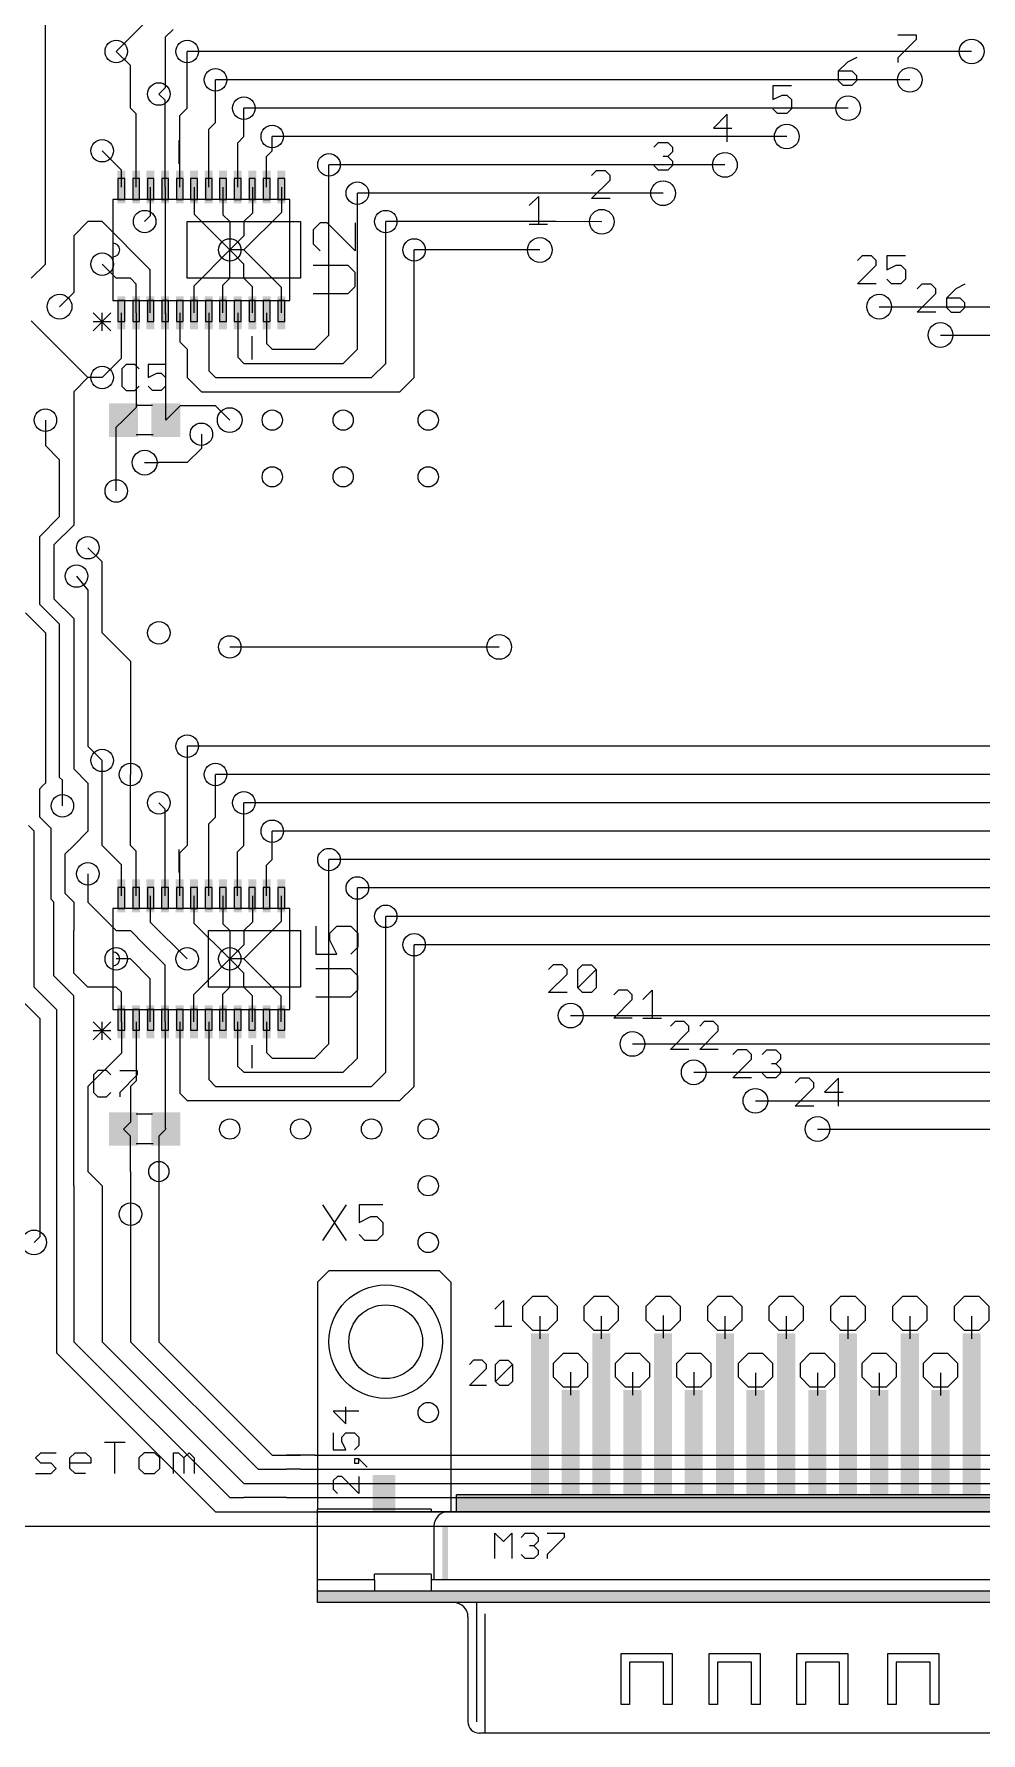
# Model space of a CAD drawing. Extents: x -27 to 163, y -5 to 112.
# Drawn here: x 36.3 to 78.7, y -4.8 to 71.3 of the extents above; entities that cross this region are included whole.
import ezdxf

# ---------------------------------------------------------------- set-up
doc = ezdxf.new("R2010")
doc.units = 0
doc.header["$MEASUREMENT"] = 0
doc.layers.get('0').update_dxf_attribs({"linetype": 'CONTINUOUS'})
for name, color, linetype in [('1', 22, 'CONTINUOUS'), ('17', 82, 'CONTINUOUS'), ('18', 82, 'CONTINUOUS'), ('20', 7, 'CONTINUOUS'), ('21', 7, 'CONTINUOUS'), ('25', 253, 'CONTINUOUS'), ('51', 53, 'CONTINUOUS')]:
    doc.layers.add(name, color=color, linetype=linetype)

# ---------------------------------------------------------------- blocks, each defined once
blk = doc.blocks.new('RECT')
blk.add_solid([(-0.5, -0.5), (0.5, -0.5), (-0.5, 0.5), (0.5, 0.5)])
blk = doc.blocks.new('OCTAGONP')
blk.add_lwpolyline([(-0.5, -0.2071), (-0.5, 0.2071), (-0.2071, 0.5), (0.2071, 0.5), (0.5, 0.2071), (0.5, -0.2071), (0.2071, -0.5), (-0.2071, -0.5)], close=True)
blk = doc.blocks.new('ROUNDP')
blk.add_circle((0, 0), 0.5)
blk = doc.blocks.new('ROUNDV')
blk.add_circle((0, 0), 0.5)

msp = doc.modelspace()

# ---------------------------------------------------------------- linework, layer by layer
at = {"layer": '1'}
for p, q in [((36.83, 60.96), (36.83, 72.39)), ((41.275, 71.755), (40.005, 70.485)), ((42.545, 71.4751), (42.1899, 71.12)), ((42.1899, 71.12), (42.1899, 68.8599)), ((40.64, 69.85), (40.005, 70.485)), ((78.3082, 70.485), (43.18, 70.485)), ((43.18, 67.945), (43.18, 70.485)), ((40.64, 67.945), (40.64, 69.85)), ((42.1899, 68.8599), (41.91, 68.58)), ((42.19, 68.3), (41.91, 68.58)), ((75.5396, 69.215), (44.45, 69.215)), ((44.45, 67.31), (44.45, 69.215)), ((40.8946, 67.6904), (40.64, 67.945)), ((42.19, 64.4144), (42.19, 68.3)), ((42.8504, 67.6154), (43.18, 67.945)), ((72.7773, 67.945), (45.72, 67.945)), ((45.72, 66.675), (45.72, 67.945)), ((40.8946, 64.4144), (40.8946, 67.6904)), ((42.8504, 64.4144), (42.8504, 67.6154)), ((44.1458, 67.0058), (44.45, 67.31)), ((44.1458, 64.4144), (44.1458, 67.0058)), ((45.4412, 66.3962), (45.72, 66.675)), ((45.4412, 64.4144), (45.4412, 66.3962)), ((70.0278, 66.675), (46.99, 66.675)), ((46.99, 66.04), (46.99, 66.675)), ((40.2342, 65.1758), (39.37, 66.04)), ((46.7366, 65.7866), (46.99, 66.04)), ((46.7366, 64.4144), (46.7366, 65.7866)), ((40.2342, 64.4144), (40.2342, 65.1758)), ((67.2592, 65.405), (49.53, 65.405)), ((49.53, 57.785), (49.53, 65.405)), ((41.5296, 64.4144), (41.5296, 63.1196)), ((42.19, 64.4144), (42.19, 63.22)), ((43.4854, 64.4144), (43.4854, 63.1946)), ((44.7808, 64.4144), (44.7808, 63.1692)), ((46.1016, 64.4144), (46.1016, 63.2466)), ((47.397, 64.4144), (47.397, 63.272)), ((64.4906, 64.135), (50.8, 64.135)), ((50.8, 57.15), (50.8, 64.135)), ((42.19, 63.22), (42.19, 59.97)), ((43.4854, 63.1946), (45.085, 61.595)), ((44.7808, 63.1692), (45.085, 62.865)), ((47.397, 63.272), (45.72, 61.595)), ((46.1016, 63.2466), (45.72, 62.865)), ((38.735, 62.865), (38.1, 62.23)), ((39.37, 62.865), (38.735, 62.865)), ((41.5296, 60.7054), (39.37, 62.865)), ((41.5296, 63.1196), (41.275, 62.865)), ((43.18, 62.865), (48.26, 62.865)), ((43.18, 60.325), (43.18, 62.865)), ((45.085, 62.865), (45.085, 61.595)), ((45.72, 62.865), (45.72, 62.23)), ((48.26, 62.865), (48.26, 60.325)), ((59.69, 62.865), (52.07, 62.865)), ((52.07, 56.515), (52.07, 62.865)), ((61.7474, 62.8587), (59.69, 62.865)), ((38.1, 62.23), (38.1, 59.69)), ((45.72, 62.23), (45.085, 61.595)), ((36.195, 60.325), (36.83, 60.96)), ((40.005, 60.325), (39.37, 60.96)), ((43.4854, 59.9954), (45.085, 61.595)), ((45.085, 60.325), (45.085, 61.595)), ((45.72, 60.96), (45.085, 61.595)), ((45.72, 61.595), (45.085, 61.595)), ((47.397, 59.918), (45.72, 61.595)), ((45.72, 60.325), (45.72, 60.96)), ((58.9725, 61.595), (53.34, 61.595)), ((53.34, 55.88), (53.34, 61.595)), ((40.64, 60.325), (40.005, 60.325)), ((40.64, 60.325), (40.8946, 60.0704)), ((41.5296, 58.7756), (41.5296, 60.7054)), ((48.26, 60.325), (43.18, 60.325)), ((44.7808, 60.0208), (45.085, 60.325)), ((46.1016, 59.9434), (45.72, 60.325)), ((38.1, 59.69), (37.465, 59.055)), ((40.8946, 58.7756), (40.8946, 60.0704)), ((42.19, 59.97), (42.19, 58.7756)), ((43.4854, 58.7756), (43.4854, 59.9954)), ((44.7808, 58.7756), (44.7808, 60.0208)), ((46.1016, 58.7756), (46.1016, 59.9434)), ((47.397, 58.7756), (47.397, 59.918)), ((40.2342, 56.7442), (40.2342, 58.7756)), ((40.8946, 58.7756), (40.8946, 54.5446)), ((42.2254, 58.7402), (42.19, 58.7756)), ((42.2254, 53.9754), (42.2254, 58.7402)), ((42.8504, 58.7756), (42.8504, 57.4796)), ((44.1458, 58.7756), (44.1458, 56.1842)), ((45.4412, 58.7756), (45.4412, 56.7938)), ((46.7366, 58.7756), (46.7366, 57.4034)), ((74.168, 59.055), (123.825, 59.055)), ((36.83, 57.785), (36.195, 58.42)), ((37.465, 57.15), (36.83, 57.785)), ((38.735, 55.88), (37.465, 57.15)), ((42.8504, 57.4796), (43.18, 57.15)), ((43.18, 57.15), (43.18, 55.88)), ((46.7366, 57.4034), (46.99, 57.15)), ((46.99, 57.15), (48.895, 57.15)), ((48.895, 57.15), (49.53, 57.785)), ((50.165, 56.515), (50.8, 57.15)), ((76.9112, 57.785), (122.555, 57.785)), ((39.37, 55.88), (40.2342, 56.7442)), ((45.4412, 56.7938), (45.72, 56.515)), ((45.72, 56.515), (50.165, 56.515)), ((51.435, 55.88), (52.07, 56.515)), ((38.1, 55.245), (38.735, 55.88)), ((39.37, 55.88), (38.735, 55.88)), ((43.18, 55.88), (43.815, 55.245)), ((44.1458, 56.1842), (44.45, 55.88)), ((44.45, 55.88), (51.435, 55.88)), ((52.705, 55.245), (53.34, 55.88)), ((38.1, 55.245), (38.1, 51.435)), ((43.815, 55.245), (52.705, 55.245)), ((40.8946, 54.5446), (40.3254, 53.9754)), ((42.86, 54.61), (42.2254, 53.9754)), ((44.45, 54.61), (42.86, 54.61)), ((45.085, 53.975), (44.45, 54.61)), ((36.83, 53.975), (36.83, 52.832)), ((40.005, 53.655), (40.3254, 53.9754)), ((40.005, 51.435), (40.005, 53.655)), ((43.815, 53.34), (43.815, 52.705)), ((37.465, 52.197), (36.83, 52.832)), ((43.815, 52.705), (43.18, 52.07)), ((37.465, 49.657), (37.465, 52.197)), ((41.275, 52.07), (41.91, 52.07)), ((43.18, 52.07), (41.91, 52.07)), ((38.1, 51.435), (38.1, 49.276)), ((40.005, 50.8), (40.005, 51.435)), ((36.576, 48.768), (37.465, 49.657)), ((36.576, 45.72), (36.576, 48.768)), ((38.1, 49.276), (37.211, 48.387)), ((37.211, 48.387), (37.211, 45.974)), ((39.37, 47.625), (38.735, 48.26)), ((39.37, 44.45), (39.37, 47.625)), ((38.227, 46.99), (38.735, 46.355)), ((37.465, 44.831), (36.576, 45.72)), ((37.211, 45.974), (38.1, 45.085)), ((38.735, 46.355), (38.735, 39.37)), ((35.941, 45.339), (36.83, 44.45)), ((38.1, 45.085), (38.1, 38.354)), ((36.83, 44.45), (36.83, 37.719)), ((37.465, 37.973), (37.465, 44.831)), ((39.37, 44.45), (40.64, 43.18)), ((45.085, 43.815), (57.15, 43.815)), ((40.64, 43.18), (40.64, 38.1)), ((38.735, 39.37), (39.37, 38.735)), ((43.18, 39.37), (43.18, 34.925)), ((56.515, 39.37), (43.18, 39.37)), ((100.3745, 39.3636), (56.515, 39.37)), ((38.1, 38.354), (38.735, 37.719)), ((39.37, 34.925), (39.37, 38.735)), ((40.64, 34.925), (40.64, 38.1)), ((97.6249, 38.1), (44.45, 38.1)), ((44.45, 36.195), (44.45, 38.1)), ((36.576, 37.465), (36.703, 37.592)), ((36.576, 36.195), (36.576, 37.465)), ((36.83, 37.719), (36.703, 37.592)), ((37.592, 37.846), (37.465, 37.973)), ((37.592, 36.703), (37.592, 37.846)), ((38.735, 37.719), (38.735, 35.56)), ((42.1889, 36.5511), (41.91, 36.83)), ((42.1889, 32.6647), (42.1889, 36.5511)), ((94.869, 36.83), (45.72, 36.83)), ((45.72, 34.925), (45.72, 36.83)), ((36.322, 35.56), (36.068, 35.814)), ((36.703, 36.068), (36.576, 36.195)), ((36.703, 36.068), (36.957, 35.814)), ((37.084, 35.687), (36.957, 35.814)), ((44.1447, 35.8897), (44.45, 36.195)), ((44.1447, 32.6647), (44.1447, 35.8897)), ((36.322, 34.036), (36.322, 35.56)), ((37.084, 32.512), (37.084, 35.687)), ((38.735, 35.56), (38.1, 34.925)), ((92.1004, 35.56), (46.99, 35.56)), ((46.99, 34.29), (46.99, 35.56)), ((37.719, 34.544), (38.1, 34.925)), ((37.719, 32.766), (37.719, 34.544)), ((40.2331, 34.0619), (39.37, 34.925)), ((40.8935, 34.6715), (40.64, 34.925)), ((40.8935, 32.6647), (40.8935, 34.6715)), ((42.8493, 34.5943), (43.18, 34.925)), ((42.8493, 32.6647), (42.8493, 34.5943)), ((45.4401, 34.6451), (45.72, 34.925)), ((45.4401, 32.6647), (45.4401, 34.6451)), ((46.7355, 34.0355), (46.99, 34.29)), ((89.3318, 34.29), (49.53, 34.29)), ((49.53, 26.035), (49.53, 34.29)), ((36.322, 28.575), (36.322, 34.036)), ((38.735, 33.655), (38.735, 33.02)), ((40.2331, 33.4269), (40.2331, 34.0619)), ((46.7355, 32.6647), (46.7355, 34.0355)), ((38.1, 32.385), (37.719, 32.766)), ((38.735, 33.02), (38.735, 32.385)), ((40.2331, 32.6647), (40.2331, 33.4269)), ((86.5886, 33.02), (50.8, 33.02)), ((50.8, 25.4), (50.8, 33.02)), ((37.211, 32.385), (37.084, 32.512)), ((37.211, 29.083), (37.211, 32.385)), ((38.1, 32.385), (38.1, 31.115)), ((38.735, 32.385), (40.005, 31.115)), ((41.5285, 32.6647), (41.5285, 31.4965)), ((43.4843, 32.6647), (43.4843, 31.4457)), ((44.7797, 32.6647), (44.7797, 31.4203)), ((46.1005, 32.6647), (46.1005, 31.4955)), ((47.3959, 32.6647), (47.3959, 31.5209)), ((41.5285, 31.4965), (43.18, 29.845)), ((43.4843, 31.4457), (45.085, 29.845)), ((44.7797, 31.4203), (45.085, 31.115)), ((47.3959, 31.5209), (45.72, 29.845)), ((46.1005, 31.4955), (45.72, 31.115)), ((83.82, 31.75), (52.07, 31.75)), ((52.07, 24.765), (52.07, 31.75)), ((38.1, 29.21), (38.1, 31.115)), ((40.005, 31.115), (40.64, 31.115)), ((40.64, 31.115), (41.275, 30.48)), ((41.275, 30.48), (41.91, 29.845)), ((44.1325, 31.115), (48.26, 31.115)), ((44.1325, 28.575), (44.1325, 31.115)), ((45.085, 31.115), (45.085, 29.845)), ((45.72, 30.48), (45.085, 29.845)), ((45.72, 31.115), (45.72, 30.48)), ((48.26, 31.115), (48.26, 28.575)), ((81.0514, 30.48), (53.34, 30.48)), ((53.34, 24.13), (53.34, 30.48)), ((40.64, 29.845), (40.005, 29.845)), ((41.5285, 28.9565), (40.64, 29.845)), ((42.1889, 29.5661), (41.91, 29.845)), ((43.4843, 28.2443), (45.085, 29.845)), ((45.085, 28.575), (45.085, 29.845)), ((45.72, 29.21), (45.085, 29.845)), ((45.72, 29.845), (45.085, 29.845)), ((47.3959, 28.1691), (45.72, 29.845)), ((37.592, 28.702), (37.211, 29.083)), ((38.735, 28.575), (38.1, 29.21)), ((41.5285, 27.0259), (41.5285, 28.9565)), ((42.1889, 27.0259), (42.1889, 29.5661)), ((45.72, 28.575), (45.72, 29.21)), ((37.338, 27.559), (36.322, 28.575)), ((38.1, 28.194), (37.592, 28.702)), ((38.1, 22.86), (38.1, 28.194)), ((40.005, 28.575), (38.735, 28.575)), ((40.2331, 28.3469), (40.005, 28.575)), ((40.2331, 27.0259), (40.2331, 28.3469)), ((43.4843, 27.0259), (43.4843, 28.2443)), ((48.26, 28.575), (44.1325, 28.575)), ((44.7797, 28.2697), (45.085, 28.575)), ((44.7797, 27.0259), (44.7797, 28.2697)), ((46.1005, 28.1945), (45.72, 28.575)), ((46.1005, 27.0259), (46.1005, 28.1945)), ((47.3959, 27.0259), (47.3959, 28.1691)), ((35.687, 28.067), (36.576, 27.178)), ((37.338, 12.192), (37.338, 27.559)), ((36.576, 27.178), (36.576, 17.399)), ((40.2331, 27.0259), (40.2331, 25.6281)), ((40.8935, 27.0259), (40.8935, 24.3835)), ((42.1889, 27.0259), (42.1889, 22.2615)), ((42.8493, 27.0259), (42.8493, 23.8257)), ((44.1447, 27.0259), (44.1447, 24.4353)), ((45.4401, 27.0259), (45.4401, 25.0449)), ((46.7355, 27.0259), (46.7355, 25.6545)), ((60.3504, 27.305), (120.015, 27.305)), ((48.895, 25.4), (49.53, 26.035)), ((63.119, 26.035), (117.475, 26.035)), ((40.2331, 25.6281), (38.735, 24.13)), ((46.7355, 25.6545), (46.99, 25.4)), ((46.99, 25.4), (48.895, 25.4)), ((50.165, 24.765), (50.8, 25.4)), ((40.8935, 24.3835), (40.64, 24.13)), ((44.1447, 24.4353), (44.45, 24.13)), ((45.4401, 25.0449), (45.72, 24.765)), ((45.72, 24.765), (50.165, 24.765)), ((51.435, 24.13), (52.07, 24.765)), ((65.8622, 24.765), (116.205, 24.765)), ((38.735, 24.13), (38.735, 20.32)), ((40.64, 24.13), (40.64, 22.5392)), ((42.8493, 23.8257), (43.18, 23.495)), ((44.45, 24.13), (51.435, 24.13)), ((52.705, 23.495), (53.34, 24.13)), ((38.1, 19.685), (38.1, 22.86)), ((43.18, 23.495), (52.705, 23.495)), ((68.6245, 23.4886), (111.125, 23.495)), ((40.64, 22.5392), (40.3256, 22.2248)), ((40.64, 21.9104), (40.3256, 22.2248)), ((42.2256, 22.2248), (41.91, 21.9092)), ((42.1889, 22.2615), (42.2256, 22.2248)), ((71.4057, 22.225), (113.665, 22.225)), ((40.64, 20.32), (40.64, 21.9104)), ((41.91, 21.9092), (41.91, 20.32)), ((38.735, 20.32), (39.37, 19.685)), ((40.64, 20.32), (40.64, 18.415)), ((41.91, 20.32), (41.91, 13.335)), ((38.1, 19.685), (38.1, 12.7)), ((39.37, 19.685), (39.37, 12.7)), ((40.64, 18.415), (40.64, 17.78)), ((40.64, 18.415), (40.64, 17.78)), ((40.64, 17.78), (40.64, 12.7)), ((36.576, 17.399), (36.322, 17.145)), ((41.91, 13.335), (41.91, 12.7)), ((44.45, 5.08), (37.338, 12.192)), ((38.1, 12.7), (45.085, 5.715)), ((39.37, 12.7), (45.72, 6.35)), ((40.64, 12.7), (46.355, 6.985)), ((41.91, 12.7), (46.99, 7.62)), ((46.99, 7.62), (48.26, 7.62)), ((48.26, 7.62), (47.625, 7.62)), ((48.895, 7.62), (48.26, 7.62)), ((48.895, 7.62), (113.665, 7.62)), ((46.355, 6.985), (47.625, 6.985)), ((46.99, 6.985), (47.625, 6.985)), ((48.26, 6.985), (47.625, 6.985)), ((48.26, 6.985), (116.84, 6.985)), ((45.72, 6.35), (46.355, 6.35)), ((46.355, 6.35), (47.625, 6.35)), ((47.625, 6.35), (117.475, 6.35)), ((45.085, 5.715), (45.72, 5.715)), ((47.625, 5.715), (45.72, 5.715)), ((47.625, 5.715), (117.475, 5.715)), ((44.45, 5.08), (45.085, 5.08)), ((45.085, 5.08), (47.625, 5.08)), ((47.625, 5.08), (117.475, 5.08))]:
    msp.add_line(p, q, dxfattribs=at)
at = {"layer": '20'}
msp.add_line((-17.145, 4.445), (152.38, 4.445), dxfattribs=at)
at = {"layer": '21'}
for p, q in [((74.999, 71.2354), (75.8295, 71.2354)), ((75.8295, 71.0278), (74.999, 70.1973)), ((75.8295, 71.2354), (75.8295, 71.0278)), ((72.7473, 70.0118), (72.332, 69.5965)), ((73.1625, 70.2194), (72.7473, 70.0118)), ((74.999, 70.1973), (74.999, 69.9897)), ((72.332, 69.5965), (72.332, 69.1813)), ((72.9549, 69.5965), (72.332, 69.5965)), ((73.1625, 69.3889), (72.9549, 69.5965)), ((73.1625, 69.1813), (73.1625, 69.3889)), ((70.2415, 68.9494), (69.411, 68.9494)), ((69.411, 68.9494), (69.411, 68.3265)), ((69.411, 68.3265), (69.8263, 68.5341)), ((69.8263, 68.5341), (70.0339, 68.5341)), ((70.0339, 68.5341), (70.2415, 68.3265)), ((72.332, 69.1813), (72.5396, 68.9737)), ((72.5396, 68.9737), (72.9549, 68.9737)), ((72.9549, 68.9737), (73.1625, 69.1813)), ((69.6186, 67.7037), (69.411, 67.9113)), ((70.2415, 67.9113), (70.0339, 67.7037)), ((70.2415, 68.3265), (70.2415, 67.9113)), ((67.3669, 67.6794), (66.744, 67.0565)), ((66.744, 67.0565), (67.5745, 67.0565)), ((67.3669, 66.4337), (67.3669, 67.6794)), ((70.0339, 67.7037), (69.6186, 67.7037)), ((42.825, 65.4558), (42.825, 66.4972)), ((64.077, 66.2018), (64.2846, 66.4094)), ((64.2846, 66.4094), (64.6999, 66.4094)), ((64.6999, 66.4094), (64.9075, 66.2018)), ((64.6999, 65.7865), (64.4923, 65.7865)), ((64.9075, 65.9941), (64.6999, 65.7865)), ((64.6999, 65.7865), (64.9075, 65.5789)), ((64.9075, 66.2018), (64.9075, 65.9941)), ((64.9075, 65.5789), (64.9075, 65.3713)), ((61.4906, 65.1394), (61.283, 64.9318)), ((61.283, 63.8937), (62.1135, 64.7241)), ((61.9059, 65.1394), (61.4906, 65.1394)), ((62.1135, 64.9318), (61.9059, 65.1394)), ((62.1135, 64.7241), (62.1135, 64.9318)), ((64.2846, 65.1637), (64.077, 65.3713)), ((64.6999, 65.1637), (64.2846, 65.1637)), ((64.9075, 65.3713), (64.6999, 65.1637)), ((58.489, 63.5811), (58.9043, 63.9964)), ((58.9043, 63.9964), (58.9043, 62.7507)), ((39.8532, 63.4238), (39.8532, 61.8998)), ((47.778, 59.7662), (47.778, 63.4238)), ((62.1135, 63.8937), (61.283, 63.8937)), ((58.489, 62.7507), (59.3195, 62.7507)), ((39.8532, 61.8998), (39.8532, 61.2902)), ((39.8532, 61.2902), (39.8532, 59.7662)), ((73.4088, 61.3294), (73.2012, 61.1218)), ((73.2012, 60.0837), (74.0316, 60.9141)), ((73.824, 61.3294), (73.4088, 61.3294)), ((74.0316, 61.1218), (73.824, 61.3294)), ((74.0316, 60.9141), (74.0316, 61.1218)), ((75.3413, 61.3294), (74.5109, 61.3294)), ((74.5109, 61.3294), (74.5109, 60.7065)), ((74.5109, 60.7065), (74.9261, 60.9141)), ((74.9261, 60.9141), (75.1337, 60.9141)), ((75.1337, 60.9141), (75.3413, 60.7065)), ((74.7185, 60.0837), (74.5109, 60.2913)), ((75.3413, 60.2913), (75.1337, 60.0837)), ((75.3413, 60.7065), (75.3413, 60.2913)), ((74.0316, 60.0837), (73.2012, 60.0837)), ((75.1337, 60.0837), (74.7185, 60.0837)), ((76.0758, 60.0594), (75.8682, 59.8518)), ((75.8682, 58.8137), (76.6986, 59.6441)), ((76.491, 60.0594), (76.0758, 60.0594)), ((76.6986, 59.8518), (76.491, 60.0594)), ((76.6986, 59.6441), (76.6986, 59.8518)), ((77.5931, 59.8518), (77.1779, 59.4365)), ((77.1779, 59.4365), (77.1779, 59.0213)), ((77.8007, 59.4365), (77.1779, 59.4365)), ((78.0083, 60.0594), (77.5931, 59.8518)), ((78.0083, 59.2289), (77.8007, 59.4365)), ((38.9718, 57.9755), (39.7683, 58.772)), ((39.7683, 57.9755), (38.9718, 58.772)), ((39.37, 57.9755), (39.37, 58.772)), ((76.6986, 58.8137), (75.8682, 58.8137)), ((77.1779, 59.0213), (77.3855, 58.8137)), ((77.3855, 58.8137), (77.8007, 58.8137)), ((77.8007, 58.8137), (78.0083, 59.0213)), ((78.0083, 59.0213), (78.0083, 59.2289)), ((39.7683, 58.3738), (38.9718, 58.3738)), ((46.0762, 57.7342), (46.0762, 56.6928)), ((42.8239, 33.7061), (42.8239, 34.7475)), ((39.8521, 31.6741), (39.8521, 30.1501)), ((47.7769, 28.0165), (47.7769, 31.6741)), ((39.8521, 30.1501), (39.8521, 29.5405)), ((39.8521, 29.5405), (39.8521, 28.0165)), ((59.5658, 29.5794), (59.3582, 29.3718)), ((59.3582, 28.3337), (60.1886, 29.1641)), ((59.981, 29.5794), (59.5658, 29.5794)), ((60.1886, 29.3718), (59.981, 29.5794)), ((60.1886, 29.1641), (60.1886, 29.3718)), ((60.6679, 29.3718), (60.8755, 29.5794)), ((60.6679, 28.5413), (60.6679, 29.3718)), ((60.6679, 28.5413), (61.4983, 29.3718)), ((60.8755, 29.5794), (61.2907, 29.5794)), ((61.2907, 29.5794), (61.4983, 29.3718)), ((61.4983, 29.3718), (61.4983, 28.5413)), ((60.1886, 28.3337), (59.3582, 28.3337)), ((60.8755, 28.3337), (60.6679, 28.5413)), ((61.2907, 28.3337), (60.8755, 28.3337)), ((61.4983, 28.5413), (61.2907, 28.3337)), ((62.4868, 28.4364), (62.2792, 28.2288)), ((62.902, 28.4364), (62.4868, 28.4364)), ((63.1096, 28.2288), (62.902, 28.4364)), ((63.1096, 28.0211), (63.1096, 28.2288)), ((63.5889, 28.0211), (64.0041, 28.4364)), ((64.0041, 28.4364), (64.0041, 27.1907)), ((62.2792, 27.1907), (63.1096, 28.0211)), ((38.9708, 26.2258), (39.7673, 27.0224)), ((39.7673, 26.2258), (38.9708, 27.0224)), ((39.369, 26.2258), (39.369, 27.0224)), ((63.1096, 27.1907), (62.2792, 27.1907)), ((63.5889, 27.1907), (64.4193, 27.1907)), ((65.0268, 27.0394), (64.8192, 26.8318)), ((65.442, 27.0394), (65.0268, 27.0394)), ((65.6496, 26.8318), (65.442, 27.0394)), ((65.6496, 26.6241), (65.6496, 26.8318)), ((66.3365, 27.0394), (66.1289, 26.8318)), ((66.7517, 27.0394), (66.3365, 27.0394)), ((66.9593, 26.8318), (66.7517, 27.0394)), ((66.9593, 26.6241), (66.9593, 26.8318)), ((39.7673, 26.6241), (38.9708, 26.6241)), ((46.0751, 25.9845), (46.0751, 24.9431)), ((64.8192, 25.7937), (65.6496, 26.6241)), ((66.1289, 25.7937), (66.9593, 26.6241)), ((65.6496, 25.7937), (64.8192, 25.7937)), ((66.9593, 25.7937), (66.1289, 25.7937)), ((67.8208, 25.7694), (67.6132, 25.5618)), ((67.6132, 24.5237), (68.4436, 25.3541)), ((68.236, 25.7694), (67.8208, 25.7694)), ((68.4436, 25.5618), (68.236, 25.7694)), ((68.4436, 25.3541), (68.4436, 25.5618)), ((68.9229, 25.5618), (69.1305, 25.7694)), ((69.1305, 25.7694), (69.5457, 25.7694)), ((69.5457, 25.1465), (69.3381, 25.1465)), ((69.5457, 25.7694), (69.7533, 25.5618)), ((69.7533, 25.3541), (69.5457, 25.1465)), ((69.5457, 25.1465), (69.7533, 24.9389)), ((69.7533, 25.5618), (69.7533, 25.3541)), ((68.4436, 24.5237), (67.6132, 24.5237)), ((69.1305, 24.5237), (68.9229, 24.7313)), ((69.5457, 24.5237), (69.1305, 24.5237)), ((69.7533, 24.7313), (69.5457, 24.5237)), ((69.7533, 24.9389), (69.7533, 24.7313)), ((70.6148, 24.4994), (70.4072, 24.2918)), ((71.03, 24.4994), (70.6148, 24.4994)), ((71.2376, 24.2918), (71.03, 24.4994)), ((72.3397, 24.4994), (71.7169, 23.8765)), ((72.3397, 23.2537), (72.3397, 24.4994)), ((70.4072, 23.2537), (71.2376, 24.0841)), ((71.2376, 24.0841), (71.2376, 24.2918)), ((71.7169, 23.8765), (72.5473, 23.8765)), ((71.2376, 23.2537), (70.4072, 23.2537)), ((49.5298, 15.8746), (49.0218, 15.3666)), ((49.0218, 15.3666), (49.0218, 5.2066)), ((54.4828, 15.8746), (49.5298, 15.8746)), ((54.9908, 15.3666), (54.4828, 15.8746)), ((54.9908, 15.3666), (54.9908, 5.0796)), ((56.9593, 14.1608), (57.3407, 14.5421)), ((57.3407, 14.5421), (57.3407, 13.3981)), ((56.9593, 13.3981), (57.722, 13.3981)), ((56.007, 11.8751), (55.8163, 11.6845)), ((55.8163, 10.7311), (56.579, 11.4938)), ((56.3883, 11.8751), (56.007, 11.8751)), ((56.579, 11.6845), (56.3883, 11.8751)), ((56.579, 11.4938), (56.579, 11.6845)), ((56.9857, 11.6845), (57.1764, 11.8751)), ((56.9857, 10.9218), (56.9857, 11.6845)), ((56.9857, 10.9218), (57.7484, 11.6845)), ((57.1764, 11.8751), (57.5577, 11.8751)), ((57.5577, 11.8751), (57.7484, 11.6845)), ((57.7484, 11.6845), (57.7484, 10.9218)), ((56.579, 10.7311), (55.8163, 10.7311)), ((57.1764, 10.7311), (56.9857, 10.9218)), ((57.5577, 10.7311), (57.1764, 10.7311)), ((57.7484, 10.9218), (57.5577, 10.7311)), ((36.3883, 7.4936), (36.6213, 7.7266)), ((36.6213, 7.7266), (37.3204, 7.7266)), ((37.9319, 7.4936), (38.1649, 7.7266)), ((38.1649, 7.7266), (38.631, 7.7266)), ((38.631, 7.7266), (38.864, 7.4936)), ((39.4755, 8.1927), (40.4076, 8.1927)), ((39.9416, 6.7945), (39.9416, 8.1927)), ((41.2521, 7.7266), (41.0191, 7.4936)), ((41.7182, 7.7266), (41.2521, 7.7266)), ((41.9512, 7.4936), (41.7182, 7.7266)), ((42.5627, 6.7945), (42.5627, 7.7266)), ((42.5627, 7.7266), (42.7958, 7.7266)), ((42.7958, 7.7266), (43.0288, 7.4936)), ((43.0288, 7.4936), (43.2618, 7.7266)), ((43.2618, 7.7266), (43.4948, 7.4936)), ((36.6213, 7.2606), (36.3883, 7.4936)), ((37.0874, 7.2606), (36.6213, 7.2606)), ((37.3204, 7.0275), (37.0874, 7.2606)), ((37.0874, 6.7945), (37.3204, 7.0275)), ((37.9319, 7.0275), (37.9319, 7.4936)), ((38.864, 7.2606), (37.9319, 7.2606)), ((38.1649, 6.7945), (37.9319, 7.0275)), ((38.864, 7.4936), (38.864, 7.2606)), ((41.0191, 7.4936), (41.0191, 7.0275)), ((41.0191, 7.0275), (41.2521, 6.7945)), ((41.7182, 6.7945), (41.9512, 7.0275)), ((41.9512, 7.0275), (41.9512, 7.4936)), ((43.0288, 7.4936), (43.0288, 6.7945)), ((43.4948, 7.4936), (43.4948, 6.7945)), ((36.3883, 6.7945), (37.0874, 6.7945)), ((38.631, 6.7945), (38.1649, 6.7945)), ((41.2521, 6.7945), (41.7182, 6.7945)), ((112.3948, 5.8416), (55.2448, 5.8416)), ((55.2448, 5.0796), (55.2448, 5.8416)), ((49.0218, 5.0796), (49.0218, 5.2066)), ((54.1018, 5.2066), (49.0218, 5.2066)), ((49.0218, 2.0316), (49.0218, 5.0796)), ((54.1018, 5.0796), (49.0218, 5.0796)), ((54.1018, 5.2066), (54.1018, 5.0796)), ((54.9908, 5.0796), (54.1018, 5.0796)), ((55.2448, 5.0796), (54.9908, 5.0796)), ((112.3948, 5.0796), (55.2448, 5.0796)), ((54.2288, 4.4446), (54.2288, 2.0316)), ((54.1018, 2.2856), (51.5618, 2.2856)), ((51.5618, 2.0316), (51.5618, 2.2856)), ((54.1018, 2.2856), (54.1018, 2.0316)), ((49.0218, 1.5236), (49.0218, 2.0316)), ((51.5618, 2.0316), (49.0218, 2.0316)), ((49.0218, 1.0156), (49.0218, 1.5236)), ((51.5618, 1.5236), (49.0218, 1.5236)), ((51.5618, 2.0316), (51.5618, 1.5236)), ((54.1018, 1.5236), (51.5618, 1.5236)), ((54.1018, 2.0316), (54.1018, 1.5236)), ((54.2288, 2.0316), (54.1018, 2.0316)), ((113.5378, 1.5236), (54.1018, 1.5236)), ((113.4108, 2.0316), (54.2288, 2.0316)), ((56.1338, 1.0156), (49.0218, 1.0156)), ((111.5058, 1.0156), (56.1338, 1.0156)), ((56.1338, 1.0156), (56.1338, -4.3184)), ((55.7528, 0.3806), (55.7528, -4.3184)), ((56.5148, 0.5076), (56.5148, -4.8264)), ((62.6108, -1.2704), (64.8968, -1.2704)), ((62.6108, -3.5564), (62.6108, -1.2704)), ((64.8968, -1.2704), (64.8968, -3.5564)), ((66.5478, -1.2704), (68.8338, -1.2704)), ((66.5478, -3.5564), (66.5478, -1.2704)), ((68.8338, -1.2704), (68.8338, -3.5564)), ((70.4848, -1.2704), (72.7708, -1.2704)), ((70.4848, -3.5564), (70.4848, -1.2704)), ((72.7708, -1.2704), (72.7708, -3.5564)), ((74.5488, -1.2704), (76.8348, -1.2704)), ((74.5488, -3.5564), (74.5488, -1.2704)), ((76.8348, -1.2704), (76.8348, -3.5564)), ((64.5158, -1.6514), (62.9918, -1.6514)), ((62.9918, -1.6514), (62.9918, -3.5564)), ((64.5158, -3.5564), (64.5158, -1.6514)), ((68.4528, -1.6514), (66.9288, -1.6514)), ((66.9288, -1.6514), (66.9288, -3.5564)), ((68.4528, -3.5564), (68.4528, -1.6514)), ((72.3898, -1.6514), (70.8658, -1.6514)), ((70.8658, -1.6514), (70.8658, -3.5564)), ((72.3898, -3.5564), (72.3898, -1.6514)), ((76.4538, -1.6514), (74.9298, -1.6514)), ((74.9298, -1.6514), (74.9298, -3.5564)), ((76.4538, -3.5564), (76.4538, -1.6514)), ((62.9918, -3.5564), (62.6108, -3.5564)), ((64.8968, -3.5564), (64.5158, -3.5564)), ((66.9288, -3.5564), (66.5478, -3.5564)), ((68.8338, -3.5564), (68.4528, -3.5564)), ((70.8658, -3.5564), (70.4848, -3.5564)), ((72.7708, -3.5564), (72.3898, -3.5564)), ((74.9298, -3.5564), (74.5488, -3.5564)), ((76.8348, -3.5564), (76.4538, -3.5564)), ((56.5148, -4.8264), (56.2608, -4.8264)), ((111.1248, -4.8264), (56.5148, -4.8264))]:
    msp.add_line(p, q, dxfattribs=at)
msp.add_circle((52.0698, 12.6996), 1.651, dxfattribs=at)
for centre, radius, start, end in [((39.8532, 61.595), 0.3048, 270, 90), ((39.8521, 29.8453), 0.3048, 270, 90), ((54.8638, 4.4446), 0.635, 90, 180), ((55.1178, 0.3806), 0.635, 0, 90), ((56.2608, -4.3184), 0.508, 180, 270)]:
    msp.add_arc(centre, radius, start, end, dxfattribs=at)
at = {"layer": '25'}
for p, q in [((49.1313, 62.8112), (48.8178, 62.4976)), ((48.8178, 62.4976), (48.8178, 61.8705)), ((49.4448, 62.8112), (49.1313, 62.8112)), ((50.699, 61.557), (49.4448, 62.8112)), ((50.699, 62.8112), (50.699, 61.557)), ((48.8178, 61.8705), (49.1313, 61.557)), ((50.3854, 60.8933), (48.8178, 60.8933)), ((50.699, 60.5798), (50.3854, 60.8933)), ((50.699, 59.9527), (50.699, 60.5798)), ((48.8178, 59.6392), (50.3854, 59.6392)), ((50.3854, 59.6392), (50.699, 59.9527)), ((40.4523, 56.4656), (40.2574, 56.2707)), ((40.8421, 56.4656), (40.4523, 56.4656)), ((41.037, 56.2707), (40.8421, 56.4656)), ((42.2064, 56.4656), (41.4268, 56.4656)), ((41.4268, 56.4656), (41.4268, 55.8809)), ((40.2574, 56.2707), (40.2574, 55.4911)), ((41.4268, 55.8809), (41.8166, 56.0758)), ((41.8166, 56.0758), (42.0115, 56.0758)), ((42.0115, 56.0758), (42.2064, 55.8809)), ((42.2064, 55.8809), (42.2064, 55.4911)), ((40.2574, 55.4911), (40.4523, 55.2962)), ((40.4523, 55.2962), (40.8421, 55.2962)), ((40.8421, 55.2962), (41.037, 55.4911)), ((41.6217, 55.2962), (41.4268, 55.4911)), ((42.0115, 55.2962), (41.6217, 55.2962)), ((42.2064, 55.4911), (42.0115, 55.2962)), ((48.9437, 31.3155), (48.9437, 30.0613)), ((49.5708, 31.0019), (49.8843, 31.3155)), ((49.8843, 31.3155), (50.5114, 31.3155)), ((50.5114, 31.3155), (50.8249, 31.0019)), ((49.5708, 30.6884), (49.5708, 31.0019)), ((49.8843, 30.0613), (49.5708, 30.6884)), ((50.8249, 31.0019), (50.8249, 30.3749)), ((48.9437, 30.0613), (49.8843, 30.0613)), ((50.8249, 30.3749), (50.5114, 30.0613)), ((50.5114, 29.3976), (48.9437, 29.3976)), ((50.8249, 29.0841), (50.5114, 29.3976)), ((50.8249, 28.457), (50.8249, 29.0841)), ((50.5114, 28.1435), (50.8249, 28.457)), ((48.9437, 28.1435), (50.5114, 28.1435)), ((39.1825, 24.842), (38.9876, 24.6471)), ((38.9876, 24.6471), (38.9876, 23.8675)), ((39.5723, 24.842), (39.1825, 24.842)), ((39.7672, 24.6471), (39.5723, 24.842)), ((40.157, 24.842), (40.9366, 24.842)), ((40.9366, 24.6471), (40.157, 23.8675)), ((40.9366, 24.842), (40.9366, 24.6471)), ((38.9876, 23.8675), (39.1825, 23.6726)), ((39.1825, 23.6726), (39.5723, 23.6726)), ((39.5723, 23.6726), (39.7672, 23.8675)), ((40.157, 23.8675), (40.157, 23.6726)), ((49.2377, 18.8351), (50.3055, 17.2335)), ((50.3055, 18.8351), (49.2377, 17.2335)), ((51.9426, 18.8351), (50.8749, 18.8351)), ((50.8749, 18.8351), (50.8749, 18.0343)), ((50.8749, 18.0343), (51.4088, 18.3013)), ((51.4088, 18.3013), (51.6757, 18.3013)), ((51.6757, 18.3013), (51.9426, 18.0343)), ((51.9426, 18.0343), (51.9426, 17.5005)), ((51.1418, 17.2335), (50.8749, 17.5005)), ((51.6757, 17.2335), (51.1418, 17.2335)), ((51.9426, 17.5005), (51.6757, 17.2335))]:
    msp.add_line(p, q, dxfattribs=at)
at = {"layer": '51'}
for p, q in [((40.3866, 64.7954), (40.0818, 64.7954)), ((40.0818, 64.7954), (40.0818, 63.8556)), ((40.3866, 63.8556), (40.3866, 64.7954)), ((41.047, 64.7954), (40.7422, 64.7954)), ((40.7422, 64.7954), (40.7422, 63.8556)), ((41.047, 63.8556), (41.047, 64.7954)), ((41.682, 64.7954), (41.4026, 64.7954)), ((41.4026, 64.7954), (41.4026, 63.8556)), ((41.682, 63.8556), (41.682, 64.7954)), ((42.3424, 64.7954), (42.0376, 64.7954)), ((42.0376, 64.7954), (42.0376, 63.8556)), ((42.3424, 63.8556), (42.3424, 64.7954)), ((43.0028, 64.7954), (42.698, 64.7954)), ((42.698, 64.7954), (42.698, 63.8556)), ((43.0028, 63.8556), (43.0028, 64.7954)), ((43.6378, 64.7954), (43.333, 64.7954)), ((43.333, 64.7954), (43.333, 63.8556)), ((43.6378, 63.8556), (43.6378, 64.7954)), ((44.2982, 64.7954), (43.9934, 64.7954)), ((43.9934, 64.7954), (43.9934, 63.8556)), ((44.2982, 63.8556), (44.2982, 64.7954)), ((44.9332, 64.7954), (44.6284, 64.7954)), ((44.6284, 64.7954), (44.6284, 63.8556)), ((44.9332, 63.8556), (44.9332, 64.7954)), ((45.5936, 64.7954), (45.2888, 64.7954)), ((45.2888, 64.7954), (45.2888, 63.8556)), ((45.5936, 63.8556), (45.5936, 64.7954)), ((46.2286, 64.7954), (45.9492, 64.7954)), ((45.9492, 64.7954), (45.9492, 63.8556)), ((46.2286, 63.8556), (46.2286, 64.7954)), ((46.889, 64.7954), (46.5842, 64.7954)), ((46.5842, 64.7954), (46.5842, 63.8556)), ((46.889, 63.8556), (46.889, 64.7954)), ((47.5494, 64.7954), (47.2446, 64.7954)), ((47.2446, 64.7954), (47.2446, 63.8556)), ((47.5494, 63.8556), (47.5494, 64.7954)), ((47.778, 63.8556), (39.8532, 63.8556)), ((39.8532, 63.8556), (39.8532, 61.8998)), ((40.0818, 63.8556), (40.3866, 63.8556)), ((40.7422, 63.8556), (41.047, 63.8556)), ((41.4026, 63.8556), (41.682, 63.8556)), ((42.0376, 63.8556), (42.3424, 63.8556)), ((42.698, 63.8556), (43.0028, 63.8556)), ((43.333, 63.8556), (43.6378, 63.8556)), ((43.9934, 63.8556), (44.2982, 63.8556)), ((44.6284, 63.8556), (44.9332, 63.8556)), ((45.2888, 63.8556), (45.5936, 63.8556)), ((45.9492, 63.8556), (46.2286, 63.8556)), ((46.5842, 63.8556), (46.889, 63.8556)), ((47.2446, 63.8556), (47.5494, 63.8556)), ((47.778, 59.3344), (47.778, 63.8556)), ((39.8532, 61.8998), (39.8532, 61.2902)), ((39.8532, 61.2902), (39.8532, 59.3344)), ((38.9718, 57.9755), (39.7683, 58.772)), ((39.7683, 57.9755), (38.9718, 58.772)), ((39.37, 57.9755), (39.37, 58.772)), ((39.8532, 59.3344), (47.778, 59.3344)), ((40.3866, 59.3344), (40.0818, 59.3344)), ((40.0818, 59.3344), (40.0818, 58.3946)), ((40.3866, 58.3946), (40.3866, 59.3344)), ((41.047, 59.3344), (40.7422, 59.3344)), ((40.7422, 59.3344), (40.7422, 58.3946)), ((41.047, 58.3946), (41.047, 59.3344)), ((41.682, 59.3344), (41.4026, 59.3344)), ((41.4026, 59.3344), (41.4026, 58.3946)), ((41.682, 58.3946), (41.682, 59.3344)), ((42.3424, 59.3344), (42.0376, 59.3344)), ((42.0376, 59.3344), (42.0376, 58.3946)), ((42.3424, 58.3946), (42.3424, 59.3344)), ((43.0028, 59.3344), (42.698, 59.3344)), ((42.698, 59.3344), (42.698, 58.3946)), ((43.0028, 58.3946), (43.0028, 59.3344)), ((43.6378, 59.3344), (43.333, 59.3344)), ((43.333, 59.3344), (43.333, 58.3946)), ((43.6378, 58.3946), (43.6378, 59.3344)), ((44.2982, 59.3344), (43.9934, 59.3344)), ((43.9934, 59.3344), (43.9934, 58.3946)), ((44.2982, 58.3946), (44.2982, 59.3344)), ((44.9332, 59.3344), (44.6284, 59.3344)), ((44.6284, 59.3344), (44.6284, 58.3946)), ((44.9332, 58.3946), (44.9332, 59.3344)), ((45.5936, 59.3344), (45.2888, 59.3344)), ((45.2888, 59.3344), (45.2888, 58.3946)), ((45.5936, 58.3946), (45.5936, 59.3344)), ((46.2286, 59.3344), (45.9492, 59.3344)), ((45.9492, 59.3344), (45.9492, 58.3946)), ((46.2286, 58.3946), (46.2286, 59.3344)), ((46.889, 59.3344), (46.5842, 59.3344)), ((46.5842, 59.3344), (46.5842, 58.3946)), ((46.889, 58.3946), (46.889, 59.3344)), ((47.5494, 59.3344), (47.2446, 59.3344)), ((47.2446, 59.3344), (47.2446, 58.3946)), ((47.5494, 58.3946), (47.5494, 59.3344)), ((39.7683, 58.3738), (38.9718, 58.3738)), ((40.0818, 58.3946), (40.3866, 58.3946)), ((40.7422, 58.3946), (41.047, 58.3946)), ((41.4026, 58.3946), (41.682, 58.3946)), ((42.0376, 58.3946), (42.3424, 58.3946)), ((42.698, 58.3946), (43.0028, 58.3946)), ((43.333, 58.3946), (43.6378, 58.3946)), ((43.9934, 58.3946), (44.2982, 58.3946)), ((44.6284, 58.3946), (44.9332, 58.3946)), ((45.2888, 58.3946), (45.5936, 58.3946)), ((45.9492, 58.3946), (46.2286, 58.3946)), ((46.5842, 58.3946), (46.889, 58.3946)), ((47.2446, 58.3946), (47.5494, 58.3946)), ((41.6314, 54.6354), (40.8944, 54.6354)), ((41.6564, 53.3154), (40.8944, 53.3154)), ((40.3855, 33.0457), (40.0807, 33.0457)), ((40.0807, 33.0457), (40.0807, 32.1059)), ((40.3855, 32.1059), (40.3855, 33.0457)), ((41.0459, 33.0457), (40.7411, 33.0457)), ((40.7411, 33.0457), (40.7411, 32.1059)), ((41.0459, 32.1059), (41.0459, 33.0457)), ((41.6809, 33.0457), (41.4015, 33.0457)), ((41.4015, 33.0457), (41.4015, 32.1059)), ((41.6809, 32.1059), (41.6809, 33.0457)), ((42.3413, 33.0457), (42.0365, 33.0457)), ((42.0365, 33.0457), (42.0365, 32.1059)), ((42.3413, 32.1059), (42.3413, 33.0457)), ((43.0017, 33.0457), (42.6969, 33.0457)), ((42.6969, 33.0457), (42.6969, 32.1059)), ((43.0017, 32.1059), (43.0017, 33.0457)), ((43.6367, 33.0457), (43.3319, 33.0457)), ((43.3319, 33.0457), (43.3319, 32.1059)), ((43.6367, 32.1059), (43.6367, 33.0457)), ((44.2971, 33.0457), (43.9923, 33.0457)), ((43.9923, 33.0457), (43.9923, 32.1059)), ((44.2971, 32.1059), (44.2971, 33.0457)), ((44.9321, 33.0457), (44.6273, 33.0457)), ((44.6273, 33.0457), (44.6273, 32.1059)), ((44.9321, 32.1059), (44.9321, 33.0457)), ((45.5925, 33.0457), (45.2877, 33.0457)), ((45.2877, 33.0457), (45.2877, 32.1059)), ((45.5925, 32.1059), (45.5925, 33.0457)), ((46.2275, 33.0457), (45.9481, 33.0457)), ((45.9481, 33.0457), (45.9481, 32.1059)), ((46.2275, 32.1059), (46.2275, 33.0457)), ((46.8879, 33.0457), (46.5831, 33.0457)), ((46.5831, 33.0457), (46.5831, 32.1059)), ((46.8879, 32.1059), (46.8879, 33.0457)), ((47.5483, 33.0457), (47.2435, 33.0457)), ((47.2435, 33.0457), (47.2435, 32.1059)), ((47.5483, 32.1059), (47.5483, 33.0457)), ((47.7769, 32.1059), (39.8521, 32.1059)), ((39.8521, 32.1059), (39.8521, 30.1501)), ((40.0807, 32.1059), (40.3855, 32.1059)), ((40.7411, 32.1059), (41.0459, 32.1059)), ((41.4015, 32.1059), (41.6809, 32.1059)), ((42.0365, 32.1059), (42.3413, 32.1059)), ((42.6969, 32.1059), (43.0017, 32.1059)), ((43.3319, 32.1059), (43.6367, 32.1059)), ((43.9923, 32.1059), (44.2971, 32.1059)), ((44.6273, 32.1059), (44.9321, 32.1059)), ((45.2877, 32.1059), (45.5925, 32.1059)), ((45.9481, 32.1059), (46.2275, 32.1059)), ((46.5831, 32.1059), (46.8879, 32.1059)), ((47.2435, 32.1059), (47.5483, 32.1059)), ((47.7769, 27.5847), (47.7769, 32.1059)), ((39.8521, 30.1501), (39.8521, 29.5405)), ((39.8521, 29.5405), (39.8521, 27.5847)), ((39.8521, 27.5847), (47.7769, 27.5847)), ((40.3855, 27.5847), (40.0807, 27.5847)), ((40.0807, 27.5847), (40.0807, 26.6449)), ((40.3855, 26.6449), (40.3855, 27.5847)), ((41.0459, 27.5847), (40.7411, 27.5847)), ((40.7411, 27.5847), (40.7411, 26.6449)), ((41.0459, 26.6449), (41.0459, 27.5847)), ((41.6809, 27.5847), (41.4015, 27.5847)), ((41.4015, 27.5847), (41.4015, 26.6449)), ((41.6809, 26.6449), (41.6809, 27.5847)), ((42.3413, 27.5847), (42.0365, 27.5847)), ((42.0365, 27.5847), (42.0365, 26.6449)), ((42.3413, 26.6449), (42.3413, 27.5847)), ((43.0017, 27.5847), (42.6969, 27.5847)), ((42.6969, 27.5847), (42.6969, 26.6449)), ((43.0017, 26.6449), (43.0017, 27.5847)), ((43.6367, 27.5847), (43.3319, 27.5847)), ((43.3319, 27.5847), (43.3319, 26.6449)), ((43.6367, 26.6449), (43.6367, 27.5847)), ((44.2971, 27.5847), (43.9923, 27.5847)), ((43.9923, 27.5847), (43.9923, 26.6449)), ((44.2971, 26.6449), (44.2971, 27.5847)), ((44.9321, 27.5847), (44.6273, 27.5847)), ((44.6273, 27.5847), (44.6273, 26.6449)), ((44.9321, 26.6449), (44.9321, 27.5847)), ((45.5925, 27.5847), (45.2877, 27.5847)), ((45.2877, 27.5847), (45.2877, 26.6449)), ((45.5925, 26.6449), (45.5925, 27.5847)), ((46.2275, 27.5847), (45.9481, 27.5847)), ((45.9481, 27.5847), (45.9481, 26.6449)), ((46.2275, 26.6449), (46.2275, 27.5847)), ((46.8879, 27.5847), (46.5831, 27.5847)), ((46.5831, 27.5847), (46.5831, 26.6449)), ((46.8879, 26.6449), (46.8879, 27.5847)), ((47.5483, 27.5847), (47.2435, 27.5847)), ((47.2435, 27.5847), (47.2435, 26.6449)), ((47.5483, 26.6449), (47.5483, 27.5847)), ((38.9708, 26.2258), (39.7673, 27.0224)), ((39.7673, 26.2258), (38.9708, 27.0224)), ((39.369, 26.2258), (39.369, 27.0224)), ((40.0807, 26.6449), (40.3855, 26.6449)), ((40.7411, 26.6449), (41.0459, 26.6449)), ((41.4015, 26.6449), (41.6809, 26.6449)), ((42.0365, 26.6449), (42.3413, 26.6449)), ((42.6969, 26.6449), (43.0017, 26.6449)), ((43.3319, 26.6449), (43.6367, 26.6449)), ((43.9923, 26.6449), (44.2971, 26.6449)), ((44.6273, 26.6449), (44.9321, 26.6449)), ((45.2877, 26.6449), (45.5925, 26.6449)), ((45.9481, 26.6449), (46.2275, 26.6449)), ((46.5831, 26.6449), (46.8879, 26.6449)), ((47.2435, 26.6449), (47.5483, 26.6449)), ((39.7673, 26.6241), (38.9708, 26.6241)), ((41.6316, 22.8848), (40.8946, 22.8848)), ((41.6566, 21.5648), (40.8946, 21.5648)), ((58.9786, 13.8426), (58.9786, 12.8266)), ((61.7218, 13.8426), (61.7218, 12.8266)), ((64.4904, 13.868), (64.4904, 12.852)), ((67.259, 13.8426), (67.259, 12.8266)), ((70.0022, 13.8426), (70.0022, 12.8266)), ((72.7708, 13.8426), (72.7708, 12.8266)), ((75.5394, 13.8426), (75.5394, 12.8266)), ((78.308, 13.8426), (78.308, 12.8266)), ((60.3502, 11.328), (60.3502, 10.312)), ((63.1188, 11.328), (63.1188, 10.312)), ((65.862, 11.328), (65.862, 10.312)), ((68.6306, 11.3026), (68.6306, 10.2866)), ((71.3992, 11.3026), (71.3992, 10.2866)), ((74.1678, 11.3026), (74.1678, 10.2866)), ((76.911, 11.3026), (76.911, 10.2866)), ((50.8633, 9.5955), (49.7194, 9.5955)), ((49.7194, 9.5955), (50.2914, 9.0235)), ((50.2914, 9.0235), (50.2914, 9.7862)), ((49.7194, 8.6168), (49.7194, 7.8541)), ((50.1007, 8.4261), (50.2914, 8.6168)), ((50.1007, 8.2355), (50.1007, 8.4261)), ((50.2914, 8.6168), (50.6727, 8.6168)), ((50.6727, 8.6168), (50.8633, 8.4261)), ((50.8633, 8.4261), (50.8633, 8.0448)), ((49.7194, 7.8541), (50.2914, 7.8541)), ((50.2914, 7.8541), (50.1007, 8.2355)), ((50.8633, 8.0448), (50.6727, 7.8541)), ((50.8633, 7.4559), (50.6727, 7.4559)), ((50.6727, 7.4559), (50.6727, 7.2652)), ((50.6727, 7.2652), (50.8633, 7.2652)), ((51.2447, 7.0745), (50.8633, 7.4559)), ((50.8633, 7.2652), (50.8633, 7.4559)), ((49.91, 6.6678), (49.7194, 6.4771)), ((49.7194, 6.4771), (49.7194, 6.0958)), ((49.7194, 6.0958), (49.91, 5.9051)), ((50.1007, 6.6678), (49.91, 6.6678)), ((50.8633, 5.9051), (50.1007, 6.6678)), ((50.8633, 6.6678), (50.8633, 5.9051)), ((56.9593, 2.9841), (56.9593, 4.1281)), ((56.9593, 4.1281), (57.3407, 3.7468)), ((57.3407, 3.7468), (57.722, 4.1281)), ((57.722, 4.1281), (57.722, 2.9841)), ((58.1287, 3.9375), (58.3194, 4.1281)), ((58.3194, 4.1281), (58.7007, 4.1281)), ((58.7007, 4.1281), (58.8914, 3.9375)), ((58.8914, 3.9375), (58.8914, 3.7468)), ((59.2981, 4.1281), (60.0608, 4.1281)), ((60.0608, 3.9375), (59.2981, 3.1748)), ((60.0608, 4.1281), (60.0608, 3.9375)), ((58.3194, 2.9841), (58.1287, 3.1748)), ((58.7007, 3.5561), (58.5101, 3.5561)), ((58.8914, 3.7468), (58.7007, 3.5561)), ((58.7007, 3.5561), (58.8914, 3.3655)), ((58.8914, 3.1748), (58.7007, 2.9841)), ((58.8914, 3.3655), (58.8914, 3.1748)), ((59.2981, 3.1748), (59.2981, 2.9841)), ((58.7007, 2.9841), (58.3194, 2.9841))]:
    msp.add_line(p, q, dxfattribs=at)
for centre in [(39.8532, 61.595), (39.8521, 29.8453)]:
    msp.add_arc(centre, 0.3048, 270, 90, dxfattribs=at)

# ---------------------------------------------------------------- block references
at = {"layer": '1'}
for p, xscale, yscale, rotation in [((40.2342, 64.4144), 1.4732, 0.3556, 90), ((40.8946, 64.4144), 1.4732, 0.3556, 90), ((41.5296, 64.4144), 1.4732, 0.3556, 90), ((42.19, 64.4144), 1.4732, 0.3556, 90), ((42.8504, 64.4144), 1.4732, 0.3556, 90), ((43.4854, 64.4144), 1.4732, 0.3556, 90), ((44.1458, 64.4144), 1.4732, 0.3556, 90), ((44.7808, 64.4144), 1.4732, 0.3556, 90), ((45.4412, 64.4144), 1.4732, 0.3556, 90), ((46.1016, 64.4144), 1.4732, 0.3556, 90), ((46.7366, 64.4144), 1.4732, 0.3556, 90), ((47.397, 64.4144), 1.4732, 0.3556, 90), ((40.2342, 58.7756), 1.4732, 0.3556, 90), ((40.8946, 58.7756), 1.4732, 0.3556, 90), ((41.5296, 58.7756), 1.4732, 0.3556, 90), ((42.19, 58.7756), 1.4732, 0.3556, 90), ((42.8504, 58.7756), 1.4732, 0.3556, 90), ((43.4854, 58.7756), 1.4732, 0.3556, 90), ((44.1458, 58.7756), 1.4732, 0.3556, 90), ((44.7808, 58.7756), 1.4732, 0.3556, 90), ((45.4412, 58.7756), 1.4732, 0.3556, 90), ((46.1016, 58.7756), 1.4732, 0.3556, 90), ((46.7366, 58.7756), 1.4732, 0.3556, 90), ((47.397, 58.7756), 1.4732, 0.3556, 90), ((40.3254, 53.9754), 1.3, 1.5, 180), ((42.2254, 53.9754), 1.3, 1.5, 180), ((40.2331, 32.6647), 1.4732, 0.3556, 90), ((40.8935, 32.6647), 1.4732, 0.3556, 90), ((41.5285, 32.6647), 1.4732, 0.3556, 90), ((42.1889, 32.6647), 1.4732, 0.3556, 90), ((42.8493, 32.6647), 1.4732, 0.3556, 90), ((43.4843, 32.6647), 1.4732, 0.3556, 90), ((44.1447, 32.6647), 1.4732, 0.3556, 90), ((44.7797, 32.6647), 1.4732, 0.3556, 90), ((45.4401, 32.6647), 1.4732, 0.3556, 90), ((46.1005, 32.6647), 1.4732, 0.3556, 90), ((46.7355, 32.6647), 1.4732, 0.3556, 90), ((47.3959, 32.6647), 1.4732, 0.3556, 90), ((40.2331, 27.0259), 1.4732, 0.3556, 90), ((40.8935, 27.0259), 1.4732, 0.3556, 90), ((41.5285, 27.0259), 1.4732, 0.3556, 90), ((42.1889, 27.0259), 1.4732, 0.3556, 90), ((42.8493, 27.0259), 1.4732, 0.3556, 90), ((43.4843, 27.0259), 1.4732, 0.3556, 90), ((44.1447, 27.0259), 1.4732, 0.3556, 90), ((44.7797, 27.0259), 1.4732, 0.3556, 90), ((45.4401, 27.0259), 1.4732, 0.3556, 90), ((46.1005, 27.0259), 1.4732, 0.3556, 90), ((46.7355, 27.0259), 1.4732, 0.3556, 90), ((47.3959, 27.0259), 1.4732, 0.3556, 90), ((40.3256, 22.2248), 1.3, 1.5, 180), ((42.2256, 22.2248), 1.3, 1.5, 180)]:
    msp.add_blockref('RECT', p, dxfattribs=dict(at, xscale=xscale, yscale=yscale, rotation=rotation))
at = {"layer": '17'}
for name, p, xscale, yscale in [('ROUNDP', (52.0698, 12.6996), 5.08, 5.08), ('OCTAGONP', (58.9786, 13.9696), 1.524, 1.524), ('OCTAGONP', (61.7218, 13.9696), 1.524, 1.524), ('OCTAGONP', (64.4904, 13.9696), 1.524, 1.524), ('OCTAGONP', (67.259, 13.9696), 1.524, 1.524), ('OCTAGONP', (70.0022, 13.9696), 1.524, 1.524), ('OCTAGONP', (72.7708, 13.9696), 1.524, 1.524), ('OCTAGONP', (75.5394, 13.9696), 1.524, 1.524), ('OCTAGONP', (78.308, 13.9696), 1.524, 1.524), ('OCTAGONP', (60.3502, 11.4296), 1.524, 1.524), ('OCTAGONP', (63.1188, 11.4296), 1.524, 1.524), ('OCTAGONP', (65.862, 11.4296), 1.524, 1.524), ('OCTAGONP', (68.6306, 11.4296), 1.524, 1.524), ('OCTAGONP', (71.3992, 11.4296), 1.524, 1.524), ('OCTAGONP', (74.1678, 11.4296), 1.524, 1.524), ('OCTAGONP', (76.911, 11.4296), 1.524, 1.524)]:
    msp.add_blockref(name, p, dxfattribs=dict(at, xscale=xscale, yscale=yscale))
at = {"layer": '18'}
for p, xscale, yscale in [((40.005, 70.485), 1.008, 1.008), ((43.18, 70.485), 1.008, 1.008), ((78.3082, 70.485), 1.108, 1.108), ((44.45, 69.215), 1.008, 1.008), ((75.5396, 69.215), 1.108, 1.108), ((41.91, 68.58), 1.008, 1.008), ((72.7773, 67.945), 1.108, 1.108), ((45.72, 67.945), 1.008, 1.008), ((46.99, 66.675), 1.008, 1.008), ((70.0278, 66.675), 1.108, 1.108), ((39.37, 66.04), 1.008, 1.008), ((49.53, 65.405), 1.008, 1.008), ((67.2592, 65.405), 1.108, 1.108), ((64.4906, 64.135), 1.108, 1.108), ((50.8, 64.135), 1.008, 1.008), ((41.275, 62.865), 1.008, 1.008), ((52.07, 62.865), 1.008, 1.008), ((61.7474, 62.8587), 1.108, 1.108), ((45.085, 61.595), 1.008, 1.008), ((53.34, 61.595), 1.008, 1.008), ((58.9725, 61.595), 1.108, 1.108), ((39.37, 60.96), 1.008, 1.008), ((37.465, 59.055), 1.108, 1.108), ((74.168, 59.055), 1.108, 1.108), ((76.9112, 57.785), 1.108, 1.108), ((39.37, 55.88), 1.008, 1.008), ((36.83, 53.975), 1.008, 1.008), ((45.085, 53.975), 1.108, 1.108), ((46.99, 53.975), 0.908, 0.908), ((50.165, 53.975), 0.908, 0.908), ((53.975, 53.975), 0.908, 0.908), ((43.815, 53.34), 1.008, 1.008), ((41.275, 52.07), 1.108, 1.108), ((46.99, 51.435), 0.908, 0.908), ((50.165, 51.435), 0.908, 0.908), ((53.975, 51.435), 0.908, 0.908), ((40.005, 50.8), 1.008, 1.008), ((38.735, 48.26), 1.008, 1.008), ((38.227, 46.99), 1.008, 1.008), ((41.91, 44.45), 1.008, 1.008), ((45.085, 43.815), 1.008, 1.008), ((57.15, 43.815), 1.108, 1.108), ((43.18, 39.37), 1.008, 1.008), ((39.37, 38.735), 1.008, 1.008), ((40.64, 38.1), 1.008, 1.008), ((44.45, 38.1), 1.008, 1.008), ((41.91, 36.83), 1.008, 1.008), ((45.72, 36.83), 1.008, 1.008), ((37.592, 36.703), 1.008, 1.008), ((46.99, 35.56), 1.008, 1.008), ((49.53, 34.29), 1.008, 1.008), ((38.735, 33.655), 1.008, 1.008), ((50.8, 33.02), 1.008, 1.008), ((52.07, 31.75), 1.008, 1.008), ((53.34, 30.48), 1.008, 1.008), ((40.005, 29.845), 1.008, 1.008), ((43.18, 29.845), 1.008, 1.008), ((45.085, 29.845), 1.008, 1.008), ((60.3504, 27.305), 1.108, 1.108), ((63.119, 26.035), 1.108, 1.108), ((65.8622, 24.765), 1.108, 1.108), ((68.6245, 23.4886), 1.108, 1.108), ((45.085, 22.225), 0.908, 0.908), ((48.26, 22.225), 0.908, 0.908), ((51.435, 22.225), 0.908, 0.908), ((53.975, 22.225), 0.908, 0.908), ((71.4057, 22.225), 1.108, 1.108), ((41.91, 20.32), 0.908, 0.908), ((53.975, 19.685), 0.908, 0.908), ((40.64, 18.415), 1.008, 1.008), ((36.322, 17.145), 1.108, 1.108), ((53.975, 17.145), 0.908, 0.908), ((53.975, 9.525), 0.908, 0.908)]:
    msp.add_blockref('ROUNDV', p, dxfattribs=dict(at, xscale=xscale, yscale=yscale))
at = {"layer": '21'}
for p, xscale, yscale in [((58.9786, 9.4611), 0.8128, 7.238999999999999), ((61.7218, 9.4611), 0.8128, 7.238999999999999), ((64.4904, 9.4611), 0.8128, 7.238999999999999), ((67.259, 9.4611), 0.8128, 7.238999999999999), ((67.259, 9.4611), 0.8128, 7.238999999999999), ((70.0022, 9.4611), 0.8128, 7.238999999999999), ((72.7708, 9.4611), 0.8128, 7.238999999999999), ((75.5394, 9.4611), 0.8128, 7.238999999999999), ((78.308, 9.4611), 0.8128, 7.238999999999999), ((60.3502, 8.1911), 0.8128, 4.698999999999999), ((63.1188, 8.1911), 0.8128, 4.698999999999999), ((65.862, 8.1911), 0.8128, 4.698999999999999), ((68.6306, 8.1911), 0.8128, 4.698999999999999), ((68.6306, 8.1911), 0.8128, 4.698999999999999), ((71.3992, 8.1911), 0.8128, 4.698999999999999), ((74.1678, 8.1911), 0.8128, 4.698999999999999), ((76.911, 8.1911), 0.8128, 4.698999999999999), ((51.9936, 5.9051), 1.016, 1.650999999999999), ((83.8198, 5.4606), 57.14999999999999, 0.762), ((54.7368, 3.2381), 0.254, 2.412999999999999), ((83.8198, 1.2696), 69.596, 0.508)]:
    msp.add_blockref('RECT', p, dxfattribs=dict(at, xscale=xscale, yscale=yscale))
at = {"layer": '51', "xscale": 0.7501, "yscale": 1.450099999999999, "rotation": 180}
for p in [(40.5448, 53.9743), (41.9926, 53.9743), (40.545, 22.2236), (41.9928, 22.2236)]:
    msp.add_blockref('RECT', p, dxfattribs=at)

doc.saveas('drawing.dxf')
